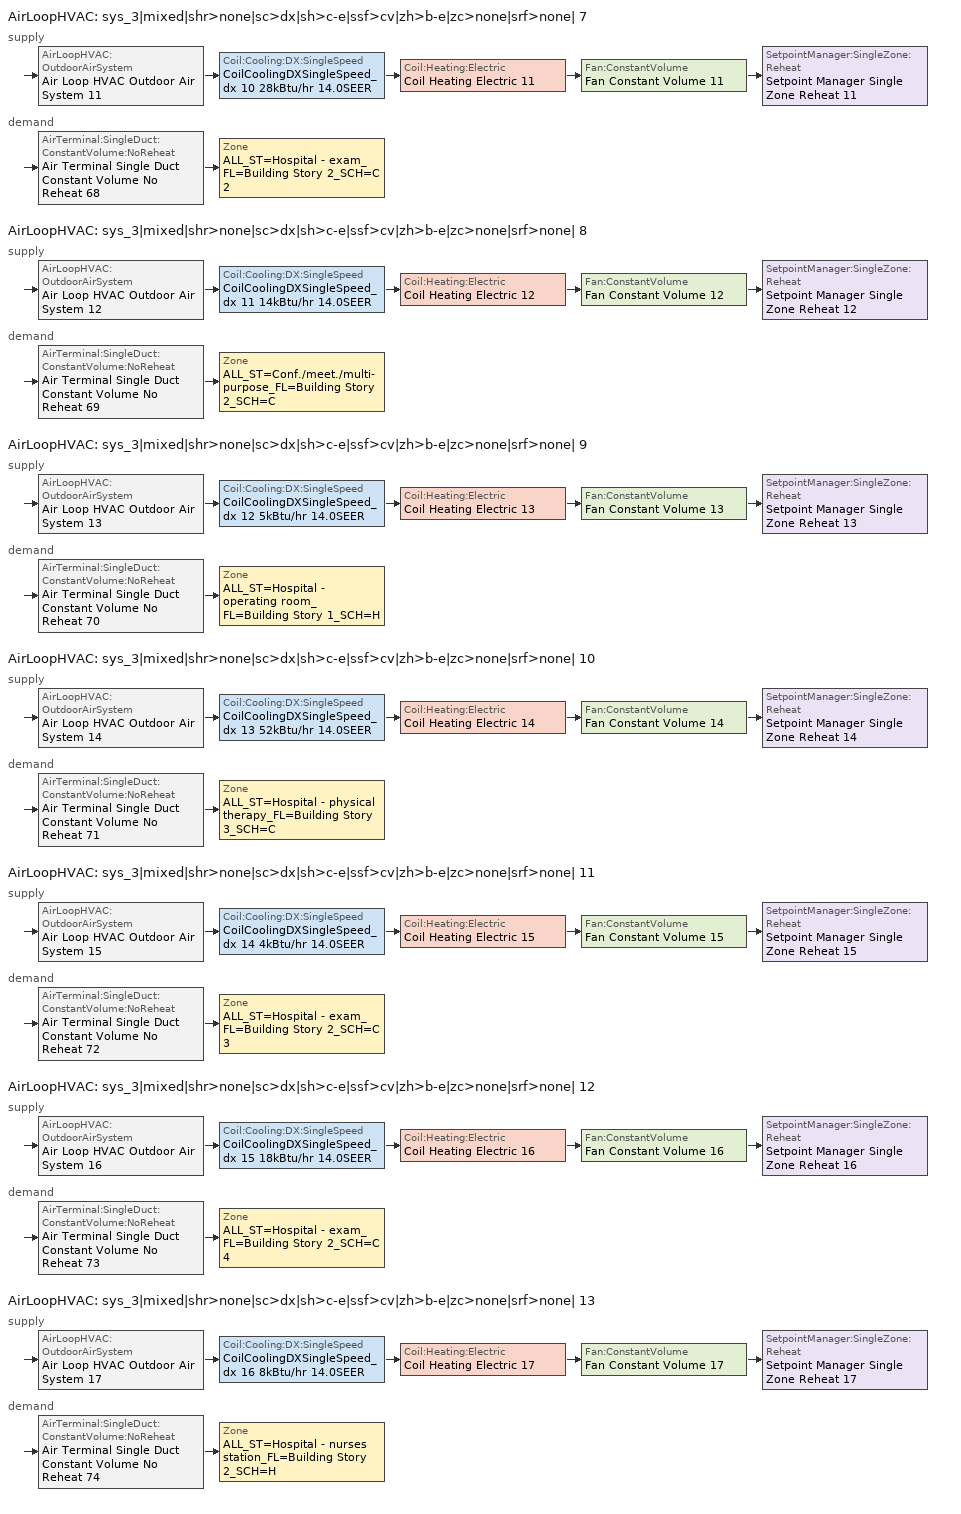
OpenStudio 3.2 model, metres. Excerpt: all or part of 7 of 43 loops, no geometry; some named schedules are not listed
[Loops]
AirLoopHVAC 'sys_3|mixed|shr>none|sc>dx|sh>c-e|ssf>cv|zh>b-e|zc>none|srf>none| 7'
 supply: AirLoopHVAC:OutdoorAirSystem 'Air Loop HVAC Outdoor Air System 11' > Coil:Cooling:DX:SingleSpeed 'CoilCoolingDXSingleSpeed_dx 10 28kBtu/hr 14.0SEER' > Coil:Heating:Electric 'Coil Heating Electric 11' > Fan:ConstantVolume 'Fan Constant Volume 11' > SetpointManager:SingleZone:Reheat 'Setpoint Manager Single Zone Reheat 11'
 demand: AirTerminal:SingleDuct:ConstantVolume:NoReheat 'Air Terminal Single Duct Constant Volume No Reheat 68' > Zone 'ALL_ST=Hospital - exam_FL=Building Story 2_SCH=C 2'
AirLoopHVAC 'sys_3|mixed|shr>none|sc>dx|sh>c-e|ssf>cv|zh>b-e|zc>none|srf>none| 8'
 supply: AirLoopHVAC:OutdoorAirSystem 'Air Loop HVAC Outdoor Air System 12' > Coil:Cooling:DX:SingleSpeed 'CoilCoolingDXSingleSpeed_dx 11 14kBtu/hr 14.0SEER' > Coil:Heating:Electric 'Coil Heating Electric 12' > Fan:ConstantVolume 'Fan Constant Volume 12' > SetpointManager:SingleZone:Reheat 'Setpoint Manager Single Zone Reheat 12'
 demand: AirTerminal:SingleDuct:ConstantVolume:NoReheat 'Air Terminal Single Duct Constant Volume No Reheat 69' > Zone 'ALL_ST=Conf./meet./multi-purpose_FL=Building Story 2_SCH=C'
AirLoopHVAC 'sys_3|mixed|shr>none|sc>dx|sh>c-e|ssf>cv|zh>b-e|zc>none|srf>none| 9'
 supply: AirLoopHVAC:OutdoorAirSystem 'Air Loop HVAC Outdoor Air System 13' > Coil:Cooling:DX:SingleSpeed 'CoilCoolingDXSingleSpeed_dx 12 5kBtu/hr 14.0SEER' > Coil:Heating:Electric 'Coil Heating Electric 13' > Fan:ConstantVolume 'Fan Constant Volume 13' > SetpointManager:SingleZone:Reheat 'Setpoint Manager Single Zone Reheat 13'
 demand: AirTerminal:SingleDuct:ConstantVolume:NoReheat 'Air Terminal Single Duct Constant Volume No Reheat 70' > Zone 'ALL_ST=Hospital - operating room_FL=Building Story 1_SCH=H'
AirLoopHVAC 'sys_3|mixed|shr>none|sc>dx|sh>c-e|ssf>cv|zh>b-e|zc>none|srf>none| 10'
 supply: AirLoopHVAC:OutdoorAirSystem 'Air Loop HVAC Outdoor Air System 14' > Coil:Cooling:DX:SingleSpeed 'CoilCoolingDXSingleSpeed_dx 13 52kBtu/hr 14.0SEER' > Coil:Heating:Electric 'Coil Heating Electric 14' > Fan:ConstantVolume 'Fan Constant Volume 14' > SetpointManager:SingleZone:Reheat 'Setpoint Manager Single Zone Reheat 14'
 demand: AirTerminal:SingleDuct:ConstantVolume:NoReheat 'Air Terminal Single Duct Constant Volume No Reheat 71' > Zone 'ALL_ST=Hospital - physical therapy_FL=Building Story 3_SCH=C'
AirLoopHVAC 'sys_3|mixed|shr>none|sc>dx|sh>c-e|ssf>cv|zh>b-e|zc>none|srf>none| 11'
 supply: AirLoopHVAC:OutdoorAirSystem 'Air Loop HVAC Outdoor Air System 15' > Coil:Cooling:DX:SingleSpeed 'CoilCoolingDXSingleSpeed_dx 14 4kBtu/hr 14.0SEER' > Coil:Heating:Electric 'Coil Heating Electric 15' > Fan:ConstantVolume 'Fan Constant Volume 15' > SetpointManager:SingleZone:Reheat 'Setpoint Manager Single Zone Reheat 15'
 demand: AirTerminal:SingleDuct:ConstantVolume:NoReheat 'Air Terminal Single Duct Constant Volume No Reheat 72' > Zone 'ALL_ST=Hospital - exam_FL=Building Story 2_SCH=C 3'
AirLoopHVAC 'sys_3|mixed|shr>none|sc>dx|sh>c-e|ssf>cv|zh>b-e|zc>none|srf>none| 12'
 supply: AirLoopHVAC:OutdoorAirSystem 'Air Loop HVAC Outdoor Air System 16' > Coil:Cooling:DX:SingleSpeed 'CoilCoolingDXSingleSpeed_dx 15 18kBtu/hr 14.0SEER' > Coil:Heating:Electric 'Coil Heating Electric 16' > Fan:ConstantVolume 'Fan Constant Volume 16' > SetpointManager:SingleZone:Reheat 'Setpoint Manager Single Zone Reheat 16'
 demand: AirTerminal:SingleDuct:ConstantVolume:NoReheat 'Air Terminal Single Duct Constant Volume No Reheat 73' > Zone 'ALL_ST=Hospital - exam_FL=Building Story 2_SCH=C 4'
AirLoopHVAC 'sys_3|mixed|shr>none|sc>dx|sh>c-e|ssf>cv|zh>b-e|zc>none|srf>none| 13'
 supply: AirLoopHVAC:OutdoorAirSystem 'Air Loop HVAC Outdoor Air System 17' > Coil:Cooling:DX:SingleSpeed 'CoilCoolingDXSingleSpeed_dx 16 8kBtu/hr 14.0SEER' > Coil:Heating:Electric 'Coil Heating Electric 17' > Fan:ConstantVolume 'Fan Constant Volume 17' > SetpointManager:SingleZone:Reheat 'Setpoint Manager Single Zone Reheat 17'
 demand: AirTerminal:SingleDuct:ConstantVolume:NoReheat 'Air Terminal Single Duct Constant Volume No Reheat 74' > Zone 'ALL_ST=Hospital - nurses station_FL=Building Story 2_SCH=H'
[Sizing:Zone] Zone Cooling Design Supply Air Temperature Input Method=TemperatureDifference; Zone Cooling Design Supply Air Temperature {C}=14; Zone Cooling Design Supply Air Temperature Difference {deltaC}=11; Zone Heating Design Supply Air Temperature Input Method=TemperatureDifference; Zone Heating Design Supply Air Temperature {C}=40; Zone Heating Design Supply Air Temperature Difference {deltaC}=21; Zone Cooling Design Supply Air Humidity Ratio {kg-H2O/kg-air}=0.0085; Zone Heating Design Supply Air Humidity Ratio {kg-H2O/kg-air}=0.008; Zone Heating Sizing Factor=1.3; Zone Cooling Sizing Factor=1.1; Cooling Design Air Flow Method=DesignDay; Heating Design Air Flow Method=DesignDay; Account for Dedicated Outdoor Air System=No; Dedicated Outdoor Air System Control Strategy=NeutralSupplyAir; Dedicated Outdoor Air Low Setpoint Temperature for Design {C}=autosize; Dedicated Outdoor Air High Setpoint Temperature for Design {C}=autosize
ALL_ST=Hospital - exam_FL=Building Story 2_SCH=C 2; ALL_ST=Conf./meet./multi-purpose_FL=Building Story 2_SCH=C; ALL_ST=Hospital - operating room_FL=Building Story 1_SCH=H; ALL_ST=Hospital - physical therapy_FL=Building Story 3_SCH=C; ALL_ST=Hospital - exam_FL=Building Story 2_SCH=C 3; ALL_ST=Hospital - exam_FL=Building Story 2_SCH=C 4; ALL_ST=Hospital - nurses station_FL=Building Story 2_SCH=H
[Zone equipment]
ALL_ST=Hospital - exam_FL=Building Story 2_SCH=C 2: Zone HVAC Baseboard Convective Electric 68, Air Terminal Single Duct Constant Volume No Reheat 68
ALL_ST=Conf./meet./multi-purpose_FL=Building Story 2_SCH=C: Zone HVAC Baseboard Convective Electric 69, Air Terminal Single Duct Constant Volume No Reheat 69
ALL_ST=Hospital - operating room_FL=Building Story 1_SCH=H: Zone HVAC Baseboard Convective Electric 70, Air Terminal Single Duct Constant Volume No Reheat 70
ALL_ST=Hospital - physical therapy_FL=Building Story 3_SCH=C: Zone HVAC Baseboard Convective Electric 71, Air Terminal Single Duct Constant Volume No Reheat 71
ALL_ST=Hospital - exam_FL=Building Story 2_SCH=C 3: Zone HVAC Baseboard Convective Electric 72, Air Terminal Single Duct Constant Volume No Reheat 72
ALL_ST=Hospital - exam_FL=Building Story 2_SCH=C 4: Zone HVAC Baseboard Convective Electric 73, Air Terminal Single Duct Constant Volume No Reheat 73
ALL_ST=Hospital - nurses station_FL=Building Story 2_SCH=H: Zone HVAC Baseboard Convective Electric 74, Air Terminal Single Duct Constant Volume No Reheat 74
[AirLoopHVAC] Design Supply Air Flow Rate {m3/s}=autosize; Design Return Air Flow Fraction of Supply Air Flow=1
Name | Availability Schedule
sys_3|mixed|shr>none|sc>dx|sh>c-e|ssf>cv|zh>b-e|zc>none|srf>none| 7 | sys_3|mixed|shr>none|sc>dx|sh>c-e|ssf>cv|zh>b-e|zc>none|srf>none| 7 Occ Sch
sys_3|mixed|shr>none|sc>dx|sh>c-e|ssf>cv|zh>b-e|zc>none|srf>none| 8 | sys_3|mixed|shr>none|sc>dx|sh>c-e|ssf>cv|zh>b-e|zc>none|srf>none| 8 Occ Sch
sys_3|mixed|shr>none|sc>dx|sh>c-e|ssf>cv|zh>b-e|zc>none|srf>none| 9 | sys_3|mixed|shr>none|sc>dx|sh>c-e|ssf>cv|zh>b-e|zc>none|srf>none| 9 Occ Sch
sys_3|mixed|shr>none|sc>dx|sh>c-e|ssf>cv|zh>b-e|zc>none|srf>none| 10 | sys_3|mixed|shr>none|sc>dx|sh>c-e|ssf>cv|zh>b-e|zc>none|srf>none| 10 Occ Sch
sys_3|mixed|shr>none|sc>dx|sh>c-e|ssf>cv|zh>b-e|zc>none|srf>none| 11 | sys_3|mixed|shr>none|sc>dx|sh>c-e|ssf>cv|zh>b-e|zc>none|srf>none| 11 Occ Sch
sys_3|mixed|shr>none|sc>dx|sh>c-e|ssf>cv|zh>b-e|zc>none|srf>none| 12 | sys_3|mixed|shr>none|sc>dx|sh>c-e|ssf>cv|zh>b-e|zc>none|srf>none| 12 Occ Sch
sys_3|mixed|shr>none|sc>dx|sh>c-e|ssf>cv|zh>b-e|zc>none|srf>none| 13 | sys_3|mixed|shr>none|sc>dx|sh>c-e|ssf>cv|zh>b-e|zc>none|srf>none| 13 Occ Sch
[Sizing:System] Type of Load to Size On=Sensible; Design Outdoor Air Flow Rate {m3/s}=Autosize; Central Heating Maximum System Air Flow Ratio=1; Preheat Design Temperature {C}=7; Preheat Design Humidity Ratio {kg-H2O/kg-Air}=0.008; Precool Design Temperature {C}=13; Precool Design Humidity Ratio {kg-H2O/kg-Air}=0.008; Central Cooling Design Supply Air Temperature {C}=13; Central Heating Design Supply Air Temperature {C}=43; Sizing Option=NonCoincident; 100% Outdoor Air in Cooling=No; 100% Outdoor Air in Heating=No; Central Cooling Design Supply Air Humidity Ratio {kg-H2O/kg-Air}=0.0085; Central Heating Design Supply Air Humidity Ratio {kg-H2O/kg-Air}=0.008; Cooling Design Air Flow Method=DesignDay; Cooling Design Air Flow Rate {m3/s}=0; Heating Design Air Flow Method=DesignDay; Heating Design Air Flow Rate {m3/s}=0; System Outdoor Air Method=ZoneSum; Zone Maximum Outdoor Air Fraction=1; Cooling Supply Air Flow Rate Per Floor Area {m3/s-m2}=0.00996765; Cooling Fraction of Autosized Cooling Supply Air Flow Rate=1; Cooling Supply Air Flow Rate Per Unit Cooling Capacity {m3/s-W}=3.94755e-05; Heating Supply Air Flow Rate Per Floor Area {m3/s-m2}=0.00996765; Heating Fraction of Autosized Heating Supply Air Flow Rate=1; Heating Fraction of Autosized Cooling Supply Air Flow Rate=1; Heating Supply Air Flow Rate Per Unit Heating Capacity {m3/s-W}=3.15882e-05; Cooling Design Capacity Method=CoolingDesignCapacity; Cooling Design Capacity {W}=autosize; Cooling Design Capacity Per Floor Area {W/m2}=234.7; Fraction of Autosized Cooling Design Capacity=1; Heating Design Capacity Method=HeatingDesignCapacity; Heating Design Capacity {W}=autosize; Heating Design Capacity Per Floor Area {W/m2}=157; Fraction of Autosized Heating Design Capacity=1; Central Cooling Capacity Control Method=OnOff
sys_3|mixed|shr>none|sc>dx|sh>c-e|ssf>cv|zh>b-e|zc>none|srf>none| 7; sys_3|mixed|shr>none|sc>dx|sh>c-e|ssf>cv|zh>b-e|zc>none|srf>none| 8; sys_3|mixed|shr>none|sc>dx|sh>c-e|ssf>cv|zh>b-e|zc>none|srf>none| 9; sys_3|mixed|shr>none|sc>dx|sh>c-e|ssf>cv|zh>b-e|zc>none|srf>none| 10; sys_3|mixed|shr>none|sc>dx|sh>c-e|ssf>cv|zh>b-e|zc>none|srf>none| 11; sys_3|mixed|shr>none|sc>dx|sh>c-e|ssf>cv|zh>b-e|zc>none|srf>none| 12; sys_3|mixed|shr>none|sc>dx|sh>c-e|ssf>cv|zh>b-e|zc>none|srf>none| 13
[Fan:ConstantVolume] Availability Schedule=Always On Discrete; Fan Total Efficiency=0.39975; Pressure Rise {Pa}=640; Maximum Flow Rate {m3/s}=AutoSize; Motor Efficiency=0.615
Fan Constant Volume 11; Fan Constant Volume 12; Fan Constant Volume 13; Fan Constant Volume 14; Fan Constant Volume 15; Fan Constant Volume 16; Fan Constant Volume 17
[Coil:Cooling:DX:SingleSpeed] Availability Schedule=Always On Discrete; Rated Total Cooling Capacity {W}=autosize; Rated Sensible Heat Ratio=autosize; Rated COP {W/W}=4.11713; Rated Air Flow Rate {m3/s}=autosize; Rated Evaporator Fan Power Per Volume Flow Rate {W/(m3/s)}=773.3; Total Cooling Capacity Function of Temperature Curve=DXCOOL-NECB2011-REF-CAPFT; Total Cooling Capacity Function of Flow Fraction Curve=DXCOOL-NECB2011-REF-CAPFFLOW; Energy Input Ratio Function of Temperature Curve=DXCOOL-NECB2011-REF-COOLEIRFT; Energy Input Ratio Function of Flow Fraction Curve=DXCOOL-NECB2011-REF-COOLEIRFFLOW; Part Load Fraction Correlation Curve=DXCOOL-NECB2011-REF-COOLPLFFPLR; Minimum Outdoor Dry-Bulb Temperature for Compressor Operation {C}=-25; Condenser Type=AirCooled; Evaporative Condenser Effectiveness=0; Evaporative Condenser Air Flow Rate {m3/s}=Autosize; Evaporative Condenser Pump Rated Power Consumption {W}=Autosize; Crankcase Heater Capacity {W}=0; Maximum Outdoor Dry-Bulb Temperature for Crankcase Heater Operation {C}=0; Basin Heater Capacity {W/K}=0; Basin Heater Setpoint Temperature {C}=10
CoilCoolingDXSingleSpeed_dx 10 28kBtu/hr 14.0SEER; CoilCoolingDXSingleSpeed_dx 11 14kBtu/hr 14.0SEER; CoilCoolingDXSingleSpeed_dx 12 5kBtu/hr 14.0SEER; CoilCoolingDXSingleSpeed_dx 13 52kBtu/hr 14.0SEER; CoilCoolingDXSingleSpeed_dx 14 4kBtu/hr 14.0SEER; CoilCoolingDXSingleSpeed_dx 15 18kBtu/hr 14.0SEER; CoilCoolingDXSingleSpeed_dx 16 8kBtu/hr 14.0SEER
[Coil:Heating:Electric] Availability Schedule=Always On Discrete
Coil Heating Electric 11; Coil Heating Electric 12; Coil Heating Electric 13; Coil Heating Electric 14; Coil Heating Electric 15; Coil Heating Electric 16; Coil Heating Electric 17
[Controller:OutdoorAir] Minimum Outdoor Air Flow Rate {m3/s}=autosize; Maximum Outdoor Air Flow Rate {m3/s}=Autosize; Economizer Control Type=NoEconomizer; Economizer Control Action Type=ModulateFlow; Economizer Maximum Limit Dry-Bulb Temperature {C}=28; Economizer Maximum Limit Enthalpy {J/kg}=64000; Economizer Minimum Limit Dry-Bulb Temperature {C}=-100; Lockout Type=NoLockout; Minimum Limit Type=FixedMinimum; High Humidity Control=No; Heat Recovery Bypass Control Type=BypassWhenWithinEconomizerLimits
Name | Minimum Outdoor Air Schedule | Controller Mechanical Ventilation
Controller Outdoor Air 11 | sys_3|mixed|shr>none|sc>dx|sh>c-e|ssf>cv|zh>b-e|zc>none|srf>none| 7 Occ Sch | Controller Mechanical Ventilation 11
Controller Outdoor Air 12 | sys_3|mixed|shr>none|sc>dx|sh>c-e|ssf>cv|zh>b-e|zc>none|srf>none| 8 Occ Sch | Controller Mechanical Ventilation 12
Controller Outdoor Air 13 | sys_3|mixed|shr>none|sc>dx|sh>c-e|ssf>cv|zh>b-e|zc>none|srf>none| 9 Occ Sch | Controller Mechanical Ventilation 13
Controller Outdoor Air 14 | sys_3|mixed|shr>none|sc>dx|sh>c-e|ssf>cv|zh>b-e|zc>none|srf>none| 10 Occ Sch | Controller Mechanical Ventilation 14
Controller Outdoor Air 15 | sys_3|mixed|shr>none|sc>dx|sh>c-e|ssf>cv|zh>b-e|zc>none|srf>none| 11 Occ Sch | Controller Mechanical Ventilation 15
Controller Outdoor Air 16 | sys_3|mixed|shr>none|sc>dx|sh>c-e|ssf>cv|zh>b-e|zc>none|srf>none| 12 Occ Sch | Controller Mechanical Ventilation 16
Controller Outdoor Air 17 | sys_3|mixed|shr>none|sc>dx|sh>c-e|ssf>cv|zh>b-e|zc>none|srf>none| 13 Occ Sch | Controller Mechanical Ventilation 17
[Controller:MechanicalVentilation] Availability Schedule=Always On Discrete; System Outdoor Air Method=ZoneSum
Controller Mechanical Ventilation 11; Controller Mechanical Ventilation 12; Controller Mechanical Ventilation 13; Controller Mechanical Ventilation 14; Controller Mechanical Ventilation 15; Controller Mechanical Ventilation 16; Controller Mechanical Ventilation 17
[AirLoopHVAC:OutdoorAirSystem]
Name | Controller
Air Loop HVAC Outdoor Air System 11 | Controller Outdoor Air 11
Air Loop HVAC Outdoor Air System 12 | Controller Outdoor Air 12
Air Loop HVAC Outdoor Air System 13 | Controller Outdoor Air 13
Air Loop HVAC Outdoor Air System 14 | Controller Outdoor Air 14
Air Loop HVAC Outdoor Air System 15 | Controller Outdoor Air 15
Air Loop HVAC Outdoor Air System 16 | Controller Outdoor Air 16
Air Loop HVAC Outdoor Air System 17 | Controller Outdoor Air 17
[SetpointManager:SingleZone:Reheat] Minimum Supply Air Temperature {C}=13; Maximum Supply Air Temperature {C}=43
Name | Control Zone
Setpoint Manager Single Zone Reheat 11 | ALL_ST=Hospital - exam_FL=Building Story 2_SCH=C 2
Setpoint Manager Single Zone Reheat 12 | ALL_ST=Conf./meet./multi-purpose_FL=Building Story 2_SCH=C
Setpoint Manager Single Zone Reheat 13 | ALL_ST=Hospital - operating room_FL=Building Story 1_SCH=H
Setpoint Manager Single Zone Reheat 14 | ALL_ST=Hospital - physical therapy_FL=Building Story 3_SCH=C
Setpoint Manager Single Zone Reheat 15 | ALL_ST=Hospital - exam_FL=Building Story 2_SCH=C 3
Setpoint Manager Single Zone Reheat 16 | ALL_ST=Hospital - exam_FL=Building Story 2_SCH=C 4
Setpoint Manager Single Zone Reheat 17 | ALL_ST=Hospital - nurses station_FL=Building Story 2_SCH=H
[ZoneHVAC:Baseboard:Convective:Electric] Availability Schedule=Always On Discrete; Nominal Capacity {W}=autosize; Efficiency=1
Zone HVAC Baseboard Convective Electric 68; Zone HVAC Baseboard Convective Electric 69; Zone HVAC Baseboard Convective Electric 70; Zone HVAC Baseboard Convective Electric 71; Zone HVAC Baseboard Convective Electric 72; Zone HVAC Baseboard Convective Electric 73; Zone HVAC Baseboard Convective Electric 74
[AirTerminal:SingleDuct:ConstantVolume:NoReheat] Availability Schedule=Always On Discrete; Maximum Air Flow Rate {m3/s}=AutoSize
Air Terminal Single Duct Constant Volume No Reheat 68; Air Terminal Single Duct Constant Volume No Reheat 69; Air Terminal Single Duct Constant Volume No Reheat 70; Air Terminal Single Duct Constant Volume No Reheat 71; Air Terminal Single Duct Constant Volume No Reheat 72; Air Terminal Single Duct Constant Volume No Reheat 73; Air Terminal Single Duct Constant Volume No Reheat 74
[Schedule:Ruleset]
Name | Default Day Schedule | Summer Design Day Schedule | Winter Design Day Schedule
sys_3|mixed|shr>none|sc>dx|sh>c-e|ssf>cv|zh>b-e|zc>none|srf>none| 10 Occ Sch | sys_3|mixed|shr>none|sc>dx|sh>c-e|ssf>cv|zh>b-e|zc>none|srf>none| 10 Occ Sch Default | sys_3|mixed|shr>none|sc>dx|sh>c-e|ssf>cv|zh>b-e|zc>none|srf>none| 10 Occ Sch Summer Design Day | sys_3|mixed|shr>none|sc>dx|sh>c-e|ssf>cv|zh>b-e|zc>none|srf>none| 10 Occ Sch Winter Design Day
sys_3|mixed|shr>none|sc>dx|sh>c-e|ssf>cv|zh>b-e|zc>none|srf>none| 11 Occ Sch | sys_3|mixed|shr>none|sc>dx|sh>c-e|ssf>cv|zh>b-e|zc>none|srf>none| 11 Occ Sch Default | sys_3|mixed|shr>none|sc>dx|sh>c-e|ssf>cv|zh>b-e|zc>none|srf>none| 11 Occ Sch Summer Design Day | sys_3|mixed|shr>none|sc>dx|sh>c-e|ssf>cv|zh>b-e|zc>none|srf>none| 11 Occ Sch Winter Design Day
sys_3|mixed|shr>none|sc>dx|sh>c-e|ssf>cv|zh>b-e|zc>none|srf>none| 12 Occ Sch | sys_3|mixed|shr>none|sc>dx|sh>c-e|ssf>cv|zh>b-e|zc>none|srf>none| 12 Occ Sch Default | sys_3|mixed|shr>none|sc>dx|sh>c-e|ssf>cv|zh>b-e|zc>none|srf>none| 12 Occ Sch Summer Design Day | sys_3|mixed|shr>none|sc>dx|sh>c-e|ssf>cv|zh>b-e|zc>none|srf>none| 12 Occ Sch Winter Design Day
sys_3|mixed|shr>none|sc>dx|sh>c-e|ssf>cv|zh>b-e|zc>none|srf>none| 13 Occ Sch | sys_3|mixed|shr>none|sc>dx|sh>c-e|ssf>cv|zh>b-e|zc>none|srf>none| 13 Occ Sch Default | sys_3|mixed|shr>none|sc>dx|sh>c-e|ssf>cv|zh>b-e|zc>none|srf>none| 13 Occ Sch Summer Design Day | sys_3|mixed|shr>none|sc>dx|sh>c-e|ssf>cv|zh>b-e|zc>none|srf>none| 13 Occ Sch Winter Design Day
sys_3|mixed|shr>none|sc>dx|sh>c-e|ssf>cv|zh>b-e|zc>none|srf>none| 7 Occ Sch | sys_3|mixed|shr>none|sc>dx|sh>c-e|ssf>cv|zh>b-e|zc>none|srf>none| 7 Occ Sch Default | sys_3|mixed|shr>none|sc>dx|sh>c-e|ssf>cv|zh>b-e|zc>none|srf>none| 7 Occ Sch Summer Design Day | sys_3|mixed|shr>none|sc>dx|sh>c-e|ssf>cv|zh>b-e|zc>none|srf>none| 7 Occ Sch Winter Design Day
sys_3|mixed|shr>none|sc>dx|sh>c-e|ssf>cv|zh>b-e|zc>none|srf>none| 8 Occ Sch | sys_3|mixed|shr>none|sc>dx|sh>c-e|ssf>cv|zh>b-e|zc>none|srf>none| 8 Occ Sch Default | sys_3|mixed|shr>none|sc>dx|sh>c-e|ssf>cv|zh>b-e|zc>none|srf>none| 8 Occ Sch Summer Design Day | sys_3|mixed|shr>none|sc>dx|sh>c-e|ssf>cv|zh>b-e|zc>none|srf>none| 8 Occ Sch Winter Design Day
sys_3|mixed|shr>none|sc>dx|sh>c-e|ssf>cv|zh>b-e|zc>none|srf>none| 9 Occ Sch | sys_3|mixed|shr>none|sc>dx|sh>c-e|ssf>cv|zh>b-e|zc>none|srf>none| 9 Occ Sch Default | sys_3|mixed|shr>none|sc>dx|sh>c-e|ssf>cv|zh>b-e|zc>none|srf>none| 9 Occ Sch Summer Design Day | sys_3|mixed|shr>none|sc>dx|sh>c-e|ssf>cv|zh>b-e|zc>none|srf>none| 9 Occ Sch Winter Design Day
[Schedule:Day]
sys_3|mixed|shr>none|sc>dx|sh>c-e|ssf>cv|zh>b-e|zc>none|srf>none| 7 Occ Sch Default: 9, 0, 0, 21, 0, 1, 24, 0, 0
[Schedule:Constant]
Always On Discrete: Value=1
[Curve:Biquadratic] Minimum Value of x=13; Maximum Value of x=24; Minimum Value of y=24; Maximum Value of y=46
Name | Coefficient1 Constant | Coefficient2 x | Coefficient3 x**2 | Coefficient4 y | Coefficient5 y**2 | Coefficient6 x*y
DXCOOL-NECB2011-REF-CAPFT | 0.867905 | 0.0142459 | 0.00055436 | -0.0075575 | 3.3e-05 | -0.0001918
DXCOOL-NECB2011-REF-COOLEIRFT | 0.114171 | 0.0281822 | -0.0004199 | 0.0214108 | 0.000161028 | -0.000679104
[Curve:Quadratic] Minimum Value of x=0.5; Maximum Value of x=1.5
Name | Coefficient1 Constant | Coefficient2 x | Coefficient3 x**2
DXCOOL-NECB2011-REF-CAPFFLOW | 0.8 | 0.2 | 0
DXCOOL-NECB2011-REF-COOLEIRFFLOW | 1.1552 | -0.1808 | 0.0256
[Curve:Cubic]
DXCOOL-NECB2011-REF-COOLPLFFPLR: Coefficient1 Constant=0.0277; Coefficient2 x=4.9151; Coefficient3 x**2=-8.184; Coefficient4 x**3=4.2702; Minimum Value of x=0.7; Maximum Value of x=1
